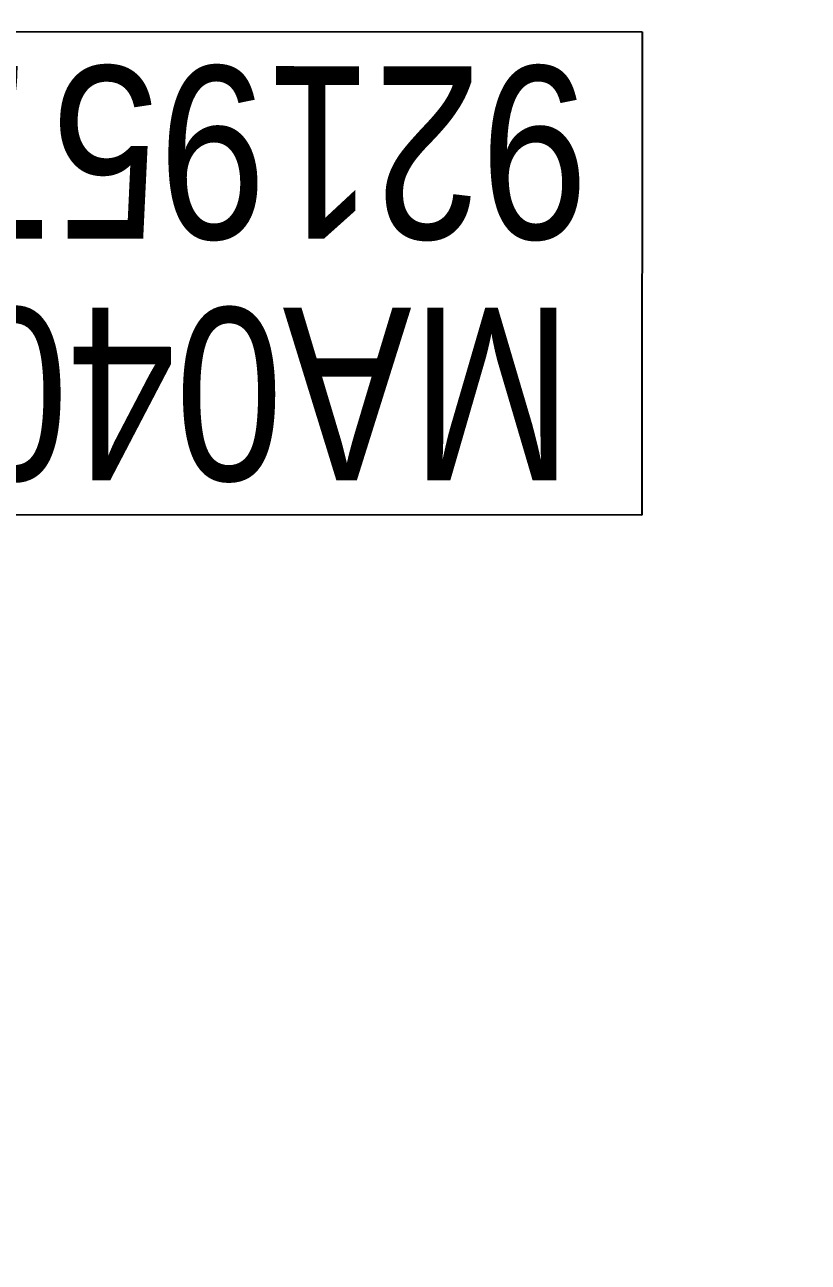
# Model space of a CAD drawing. Header units: centimetres. Extents: x -6122352 to 6876996, y -1694241 to 2592194.
# Drawn here: x 170401 to 172443, y -32541 to -29315 of the extents above; entities that cross this region are included whole.
import ezdxf
from ezdxf.xclip import XClip

# ---------------------------------------------------------------- set-up
doc = ezdxf.new("R2010")
doc.units = ezdxf.units.CM
doc.header["$MEASUREMENT"] = 0
doc.header["$XCLIPFRAME"] = 2
doc.linetypes.add('XR-AR-END-SETTING OUT PLAN$0$23585-XR-AR-END-GROUND FLOOR$0$23261-XR-AR-SI-GF$0$HIDDEN', pattern=[0.375, 0.25, -0.125])
doc.layers.add('@MI-REF LAYER', color=7, linetype='Continuous')
doc.layers.add('B_TH_4', color=7, linetype='Continuous')
for name, color, linetype, lineweight in [('XR-AR-END-SETTING OUT PLAN$0$23585-XR-AR-END-GROUND FLOOR$0$A-EQUP-KITN-PLAN', 202, 'Continuous', 9), ('XR-AR-END-SETTING OUT PLAN$0$23585-XR-AR-END-GROUND FLOOR$0$A-FLOR-OVHD', 9, 'XR-AR-END-SETTING OUT PLAN$0$23585-XR-AR-END-GROUND FLOOR$0$23261-XR-AR-SI-GF$0$HIDDEN', 15), ('XR-AR-END-SETTING OUT PLAN$0$23585-XR-AR-END-GROUND FLOOR$0$A-WALL', 7, 'Continuous', 30)]:
    doc.layers.add(name, color=color, linetype=linetype, lineweight=lineweight)
doc.styles.add('Xref group 33-41$0$Overall SOP Plan$0$LAC-609-NG10-1-XREF-GRID-125SC$0$GRID-DIM-NO', font='arial.ttf', dxfattribs={"width": 0.8})

# ---------------------------------------------------------------- blocks, each defined once
blk = doc.blocks.new('XR-AR-END-SETTING OUT PLAN')
at = {"layer": 'XR-AR-END-SETTING OUT PLAN$0$23585-XR-AR-END-GROUND FLOOR$0$A-EQUP-KITN-PLAN', "color": 8}
for p, q in [((3650.109346702695, 14099.99880218506), (5250.113769307733, 14099.9988026619)), ((5250.113769546151, 13849.99880218506), (5250.113769307733, 14099.9988026619)), ((3650.109004810452, 13749.9988026619), (5250.113769248128, 13749.9988026619)), ((5650.107139065862, 13149.99880218506), (3850.107901349664, 13149.99880361557))]:
    blk.add_line(p, q, dxfattribs=at)
at = {"layer": 'XR-AR-END-SETTING OUT PLAN$0$23585-XR-AR-END-GROUND FLOOR$0$A-FLOR-OVHD', "color": 8, "ltscale": 5}
for p, q in [((5250.252145186067, 13849.9988026619), (3650.247722819448, 13849.99880218506)), ((5250.113769248128, 13749.9988026619), (3650.10934664309, 13749.99880218506)), ((5650.107102051377, 12949.99724912643), (5650.107101693749, 11300.00188589096)), ((5750.105340138078, 12949.99724960327), (5750.107102289796, 11300.00188541412))]:
    blk.add_line(p, q, dxfattribs=at)
at = {"layer": 'XR-AR-END-SETTING OUT PLAN$0$23585-XR-AR-END-GROUND FLOOR$0$A-WALL', "color": 8}
for points in [[(5250.089069798589, 13749.99880170822), (5250.089070156217, 13849.99880313873), (5750.107358172536, 13849.99880313873), (5750.105340138078, 12949.99724960327), (5650.107102051377, 12949.99724912643), (5650.107250109315, 13749.99880218506)], [(5650.105998054147, 10500.00084495544), (5750.106065586209, 10500.00084400177), (5750.107102289796, 11300.00188541412), (5650.107101693749, 11300.00188589096)]]:
    blk.add_lwpolyline(points, close=True, dxfattribs=at)
blk = doc.blocks.new('END UNIT')
at = {"xscale": 0.001, "yscale": 0.001, "zscale": 0.001}
blk.add_blockref('XR-AR-END-SETTING OUT PLAN', (-9.150201729830158, 0), dxfattribs=at)
blk = doc.blocks.new('TH_4')
blk.add_blockref('END UNIT', (495802.3053798428, 2769130.514097063))
blk = doc.blocks.new('A$C780da55d')
at = {"layer": 'B_TH_4', "xscale": 1.000039159572381, "yscale": 1.000039159572381, "zscale": 1.000039159572381}
blk.add_blockref('TH_4', (-495814.0704651335, -2769239.302089663), dxfattribs=at)
blk = doc.blocks.new('23585-XR-AR-MALDIVE-2$0$TH_4')
blk.add_blockref('A$C780da55d', (495794.655359471, 2769130.864096801))

msp = doc.modelspace()

# ---------------------------------------------------------------- hatches: boundary and pattern name
at = {"layer": '@MI-REF LAYER'}
h = msp.add_hatch(dxfattribs=at)
h.set_pattern_fill('ANSI31', color=256, scale=1999.999998458916, angle=186.7183412143764)
h.set_pattern_definition([(231.7183412143764, (-2377109729.195271, -1504175463.930205), (196.2436825049419, -154.8819453021617), [])])
h.paths.add_polyline_path([(173637.0869775118, -37949.32877335549), (167386.8413807879, -37949.37531380878), (167386.9737882378, -37648.74568145981), (143585.5400450877, -37648.92291633073), (143585.6769294339, -37949.55254705408), (137335.4313334406, -37949.59908999035), (137335.3697368986, -23675.76798647625), (173636.9359965053, -23675.49767068315)])

# ---------------------------------------------------------------- next in the draw order: block references
ref = msp.add_blockref('23585-XR-AR-MALDIVE-2$0$TH_4', (495949172.1971557, 2769116030.608025), dxfattribs=dict(at, xscale=1000, yscale=1000, zscale=1000, rotation=180.0004266472492))
XClip(ref).set_block_clipping_path([(495793.21268222714, 2769130.5182449548), (495835.2553357263, 2769130.5117717395), (495835.2591759865, 2769154.440407738), (495826.3071482759, 2769154.4120021537), (495820.30700588087, 2769154.4132245434), (495814.30714883376, 2769154.4144345364), (495808.3071463499, 2769154.415509443), (495802.3071416123, 2769154.4165843492), (495793.2169511025, 2769154.458260442)])

# ---------------------------------------------------------------- next in the draw order: wipeouts: each hides what was drawn before it
at = {"color": 10}
msp.add_wipeout([(173637.08697751185, -37949.32877335549), (167386.84138078793, -37949.37531380877), (167386.97378823784, -37648.74568145981), (143585.54004508778, -37648.922916330725), (143585.676929434, -37949.55254705409), (137335.43133344065, -37949.59908999034), (137335.36973689863, -23675.767986476258), (173636.93599650534, -23675.49767068315)], dxfattribs=at).dxf.layer = '@MI-REF LAYER'

# ---------------------------------------------------------------- next in the draw order: texts
at = {"layer": '@MI-REF LAYER', "color": 7, "insert": (171919.1478574529, -30503.08707201075, -157.4610399852849), "char_height": 450, "width": 2056.8768805703, "attachment_point": 1, "rotation": 179.98916284672137, "line_spacing_factor": 0.8394388776454546, "style": 'Xref group 33-41$0$Overall SOP Plan$0$LAC-609-NG10-1-XREF-GRID-125SC$0$GRID-DIM-NO', "bg_fill": 19, "box_fill_scale": 1.2, "bg_fill_color": 256, "bg_fill_transparency": 0}
msp.add_mtext('\\pxqc;MA0403\\P9219571', dxfattribs=at)

# ---------------------------------------------------------------- next in the draw order: wipeouts: each hides what was drawn before it
at = {"color": 10}
msp.add_wipeout([(172437.36798639866, -31478.687501107044), (165251.6443332247, -31477.44849438614), (165251.07505302012, -34779.03736447743), (172436.79870658767, -34780.276370002684), (172437.3679860456, -31478.687501410976)], dxfattribs=at).dxf.layer = '@MI-REF LAYER'

doc.saveas('drawing.dxf')
